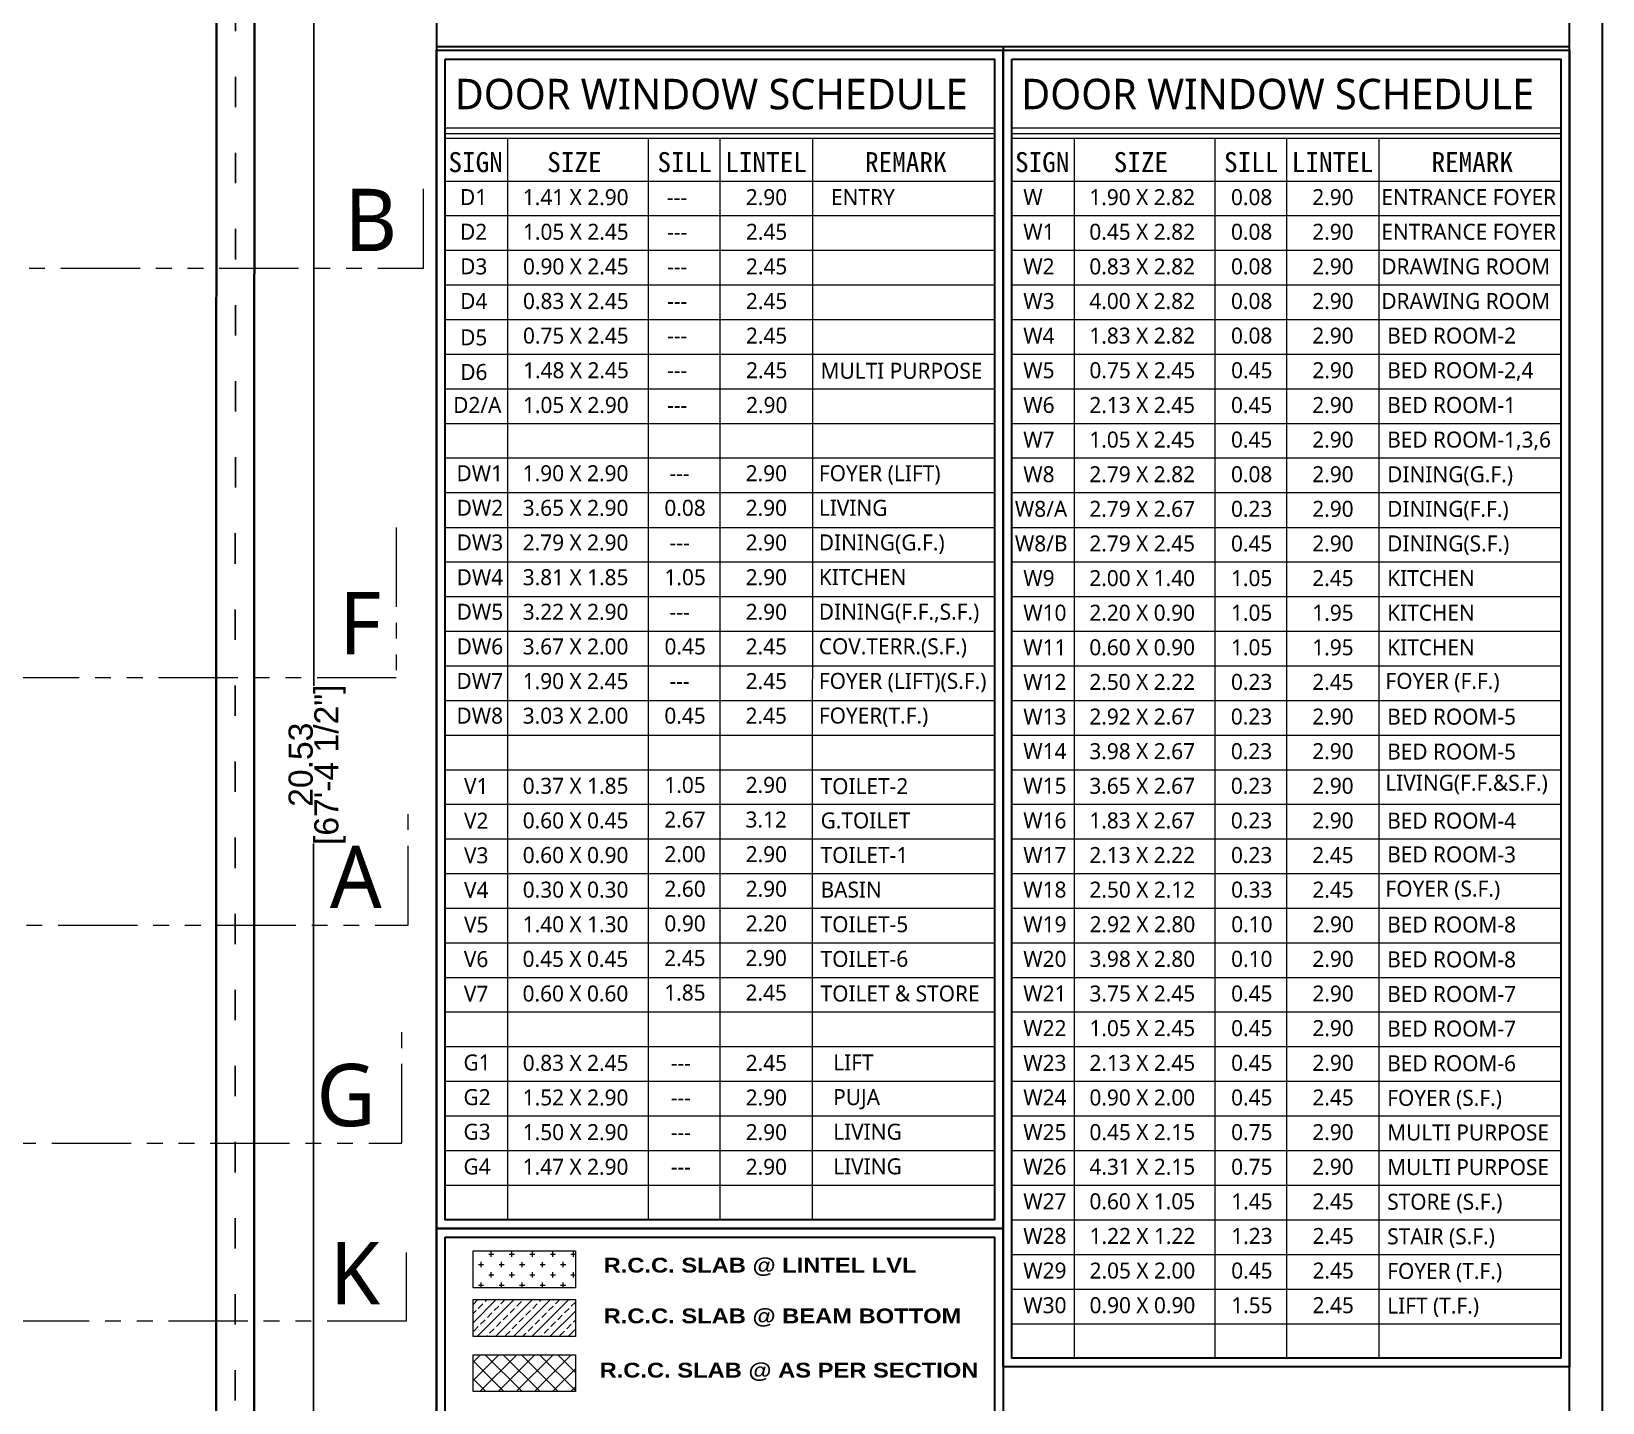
# Model space of a CAD drawing. Extents: x 2450 to 2649, y -7 to 131.
# Drawn here: x 2474.49 to 2486.88, y 31.11 to 41.92 of the extents above; entities that cross this region are included whole.
import ezdxf

# ---------------------------------------------------------------- set-up
doc = ezdxf.new("R2010")
doc.units = 0
doc.header["$MEASUREMENT"] = 0
doc.header["$PDMODE"] = 34
doc.linetypes.add('ACAD_ISO03W100', pattern=[30, 12, -18])
doc.linetypes.add('PHANTOM2', pattern=[1.25, 0.625, -0.125, 0.125, -0.125, 0.125, -0.125])
doc.layers.add('BAS LINE', color=130, linetype='Continuous')
for name, color, linetype, lineweight in [('D-W SCHEDULE', 7, 'Continuous', 15), ('H-3', 185, 'Continuous', 0), ('PLOT', 230, 'Continuous', 35), ('SECTION LINE', 3, 'PHANTOM2', 5), ('TABLE', 25, 'Continuous', 20), ('TEXT(ROOM)', 240, 'Continuous', 15)]:
    doc.layers.add(name, color=color, linetype=linetype, lineweight=lineweight)
for name, color, linetype, lineweight, true_color in [('DIM_1', 7, 'Continuous', 13, 0x000000), ('HEATCH BEAM BOTTOM', 7, 'Continuous', 13, 0x92bdc9), ('HEATCH LINTELLVL', 7, 'Continuous', 9, 0xcb95cb), ('SHEET', 7, 'Continuous', 30, 0x121212)]:
    doc.layers.add(name, color=color, linetype=linetype, lineweight=lineweight, true_color=true_color)
doc.layers.add('HATCH-SLAB', color=254, linetype='Continuous', lineweight=5, transparency=0.5)
doc.styles.add('AR', font='arial.ttf')
doc.styles.add('ARIAL BLACK (SECTION NAME)', font='ariblk.ttf', dxfattribs={"height": 0.5})
doc.styles.add('COMPLEX', font='complex.shx')
doc.styles.get("Standard").update_dxf_attribs({"font": 'malgunsl.ttf'})
doc.dimstyles.new('2310', dxfattribs={"dimtxt": 0.19, "dimasz": 0.08, "dimexe": 0.18, "dimexo": 0.0625, "dimgap": 0.005, "dimtad": 0, "dimzin": 0, "dimdsep": 46, "dimtxsty": 'AR', "dimblk": 'ARCHTICK', "dimcen": 0.09, "dimse1": 1, "dimse2": 1, "dimaunit": 1, "dimadec": 4, "dimazin": 0, "dimtfac": 1, "dimtofl": 0, "dimtmove": 0, "dimatfit": 3, "dimfxl": 0.18, "dimtolj": 1, "dimtzin": 0, "dimarcsym": 0})

# ---------------------------------------------------------------- blocks, each defined once
blk = doc.blocks.new('_ArchTick')
at = {"color": 0, "linetype": 'ByBlock', "const_width": 0.15}
blk.add_lwpolyline([(-0.5, -0.5), (0.5, 0.5)], dxfattribs=at)
blk = doc.blocks.new('*D3022')
at = {"layer": 'DEFPOINTS', "color": 0, "transparency": 16777216}
for p in [(2476.101, 45.055), (2476.094, 24.525), (2476.713, 24.525)]:
    blk.add_point(p, dxfattribs=at)
at = {"layer": 'DIM_1', "color": 0, "lineweight": -2, "transparency": 16777216}
for p, q in [((2476.72, 45.054), (2476.717, 36.761)), ((2476.713, 24.525), (2476.716, 35.519))]:
    blk.add_line(p, q, dxfattribs=at)
at = {"layer": 'DIM_1', "color": 0, "lineweight": -2, "transparency": 16777216, "xscale": 0.08, "yscale": 0.08, "zscale": 0.08}
for p, rotation in [((2476.72, 45.054), 89.98135342843399), ((2476.713, 24.525), 269.981353428434)]:
    blk.add_blockref('_ArchTick', p, dxfattribs=dict(at, rotation=rotation))
at = {"layer": 'DIM_1', "color": 0, "transparency": 16777216, "char_height": 0.19, "attachment_point": 5, "rotation": 89.9814, "style": 'AR'}
for s, insert in [('\\A1;[67\'-4 1/2"]', (2476.845, 36.14)), ('\\A1;20.53', (2476.615, 36.14))]:
    blk.add_mtext(s, dxfattribs=dict(at, insert=insert))

msp = doc.modelspace()

# ---------------------------------------------------------------- hatches: boundary and pattern name
at = {"layer": 'HATCH-SLAB', "ltscale": 10, "true_color": 0x787878}
h = msp.add_hatch(dxfattribs=at)
h.set_pattern_fill('NET', color=8, scale=0.809587, angle=45)
h.set_pattern_definition([(45, (244.36574, 725.26021), (-0.0715580475, 0.0715580475), []), (135, (244.36574, 725.26021), (-0.0715580475, -0.0715580475), [])])
h.paths.add_polyline_path([(2478.78, 31.487), (2477.973, 31.487), (2477.973, 31.196), (2478.78, 31.196)])
at = {"layer": 'HEATCH BEAM BOTTOM', "ltscale": 10}
h = msp.add_hatch(dxfattribs=at)
h.set_pattern_fill('ANSI33', color=256, scale=0.404793)
h.set_pattern_definition([(45, (244.36574, 726.8602), (-0.0715580475, 0.0715580475), []), (45, (244.4373, 726.8602), (-0.0715580475, 0.0715580475), [0.0505991806, -0.0252995903])])
h.paths.add_polyline_path([(2478.78, 31.922), (2477.973, 31.922), (2477.973, 31.63), (2478.78, 31.63)])
at = {"layer": 'HEATCH LINTELLVL', "ltscale": 10}
h = msp.add_hatch(dxfattribs=at)
h.set_pattern_fill('CROSS', color=256, scale=0.323835)
h.set_pattern_definition([(0, (244.36574, 726.66178), (0.080958689, 0.080958689), [0.0404793445, -0.1214380335]), (90, (244.38598, 726.64154), (-0.080958689, 0.080958689), [0.0404793445, -0.1214380335])])
h.paths.add_polyline_path([(2478.78, 32.306), (2477.973, 32.306), (2477.973, 32.015), (2478.78, 32.015)])

# ---------------------------------------------------------------- linework, layer by layer
at = {"layer": 'BAS LINE', "color": 7, "linetype": 'ACAD_ISO03W100', "lineweight": 25, "ltscale": 0.02}
msp.add_lwpolyline([(2452.055, 46.017), (2452.146, 24.649), (2462.447, 24.669), (2464.1, 24.678), (2466.886, 24.682), (2467.557, 24.677), (2476.094, 24.525), (2476.101, 45.055)], close=True, dxfattribs=at)
at = {"layer": 'H-3', "ltscale": 50}
for points in [[(2477.973, 32.306), (2478.78, 32.306), (2478.78, 32.015), (2477.973, 32.015)], [(2477.973, 31.922), (2478.78, 31.922), (2478.78, 31.63), (2477.973, 31.63)], [(2477.973, 31.487), (2478.78, 31.487), (2478.78, 31.196), (2477.973, 31.196)]]:
    msp.add_lwpolyline(points, close=True, dxfattribs=at)
at = {"layer": 'PLOT', "color": 67, "ltscale": 0.1, "true_color": 0x727430, "flags": 128}
for points in [[(2473.65, 45.278), (2476.251, 45.174), (2476.244, 24.522)], [(2473.65, 45.028), (2475.951, 44.936), (2475.944, 24.524)]]:
    msp.add_lwpolyline(points, dxfattribs=at)
at = {"layer": 'SECTION LINE'}
for points in [[(2450.972, 40.875), (2450.972, 40.057), (2477.582, 40.057), (2477.582, 40.806)], [(2477.368, 38.01), (2477.368, 36.826), (2450.759, 36.826), (2450.759, 37.699)], [(2450.951, 35.748), (2450.951, 34.876), (2477.461, 34.876), (2477.461, 35.757)], [(2450.901, 34.029), (2450.901, 33.156), (2477.411, 33.156), (2477.411, 34.037)], [(2477.447, 32.294), (2477.447, 31.751), (2450.923, 31.751), (2450.923, 32.487)]]:
    msp.add_lwpolyline(points, dxfattribs=at)
at = {"layer": 'SHEET', "ltscale": 5}
for p, q in [((2477.686, 48.099), (2477.686, 22.586)), ((2477.686, 41.803), (2486.62, 41.803)), ((2477.686, 41.774), (2486.62, 41.774)), ((2482.153, 41.803), (2482.153, 22.586))]:
    msp.add_line(p, q, dxfattribs=at)
for points in [[(2450.066, 48.359), (2450.066, 22.326), (2486.88, 22.326), (2486.88, 48.359)], [(2450.326, 48.099), (2450.326, 22.586), (2486.62, 22.586), (2486.62, 48.099)]]:
    msp.add_lwpolyline(points, close=True, dxfattribs=at)
at = {"layer": 'TABLE', "color": 240, "true_color": 0xed1f24}
for p, q in [((2477.754, 41.163), (2482.085, 41.163)), ((2482.221, 41.163), (2486.552, 41.163)), ((2477.754, 41.119), (2482.085, 41.119)), ((2477.754, 41.08), (2482.085, 41.08)), ((2482.221, 41.119), (2486.552, 41.119)), ((2482.221, 41.08), (2486.552, 41.08))]:
    msp.add_line(p, q, dxfattribs=at)
at = {"layer": 'TABLE'}
for p, q in [((2478.246, 41.08), (2478.245, 32.551)), ((2479.355, 41.08), (2479.354, 32.551)), ((2479.92, 41.08), (2479.919, 32.551)), ((2480.649, 41.08), (2480.648, 32.551)), ((2482.713, 41.08), (2482.713, 31.459)), ((2483.822, 41.08), (2483.822, 31.459)), ((2484.387, 41.08), (2484.387, 31.459)), ((2485.116, 41.08), (2485.116, 31.459)), ((2477.754, 40.743), (2482.085, 40.743)), ((2482.221, 40.743), (2486.552, 40.743)), ((2477.754, 40.47), (2482.085, 40.47)), ((2482.221, 40.47), (2486.552, 40.47)), ((2477.754, 40.197), (2482.085, 40.197)), ((2482.221, 40.197), (2486.552, 40.197)), ((2477.754, 39.924), (2482.085, 39.924)), ((2477.754, 39.924), (2482.085, 39.924)), ((2482.221, 39.924), (2486.552, 39.924)), ((2477.754, 39.651), (2482.085, 39.651)), ((2482.221, 39.651), (2486.552, 39.651)), ((2477.754, 39.378), (2482.085, 39.378)), ((2482.221, 39.378), (2486.552, 39.378)), ((2477.754, 39.105), (2482.085, 39.105)), ((2482.221, 39.105), (2486.552, 39.105)), ((2477.754, 38.832), (2482.085, 38.832)), ((2482.221, 38.832), (2486.552, 38.832)), ((2477.753, 38.559), (2482.084, 38.559)), ((2482.221, 38.559), (2486.552, 38.559)), ((2477.753, 38.286), (2482.084, 38.286)), ((2482.221, 38.286), (2486.552, 38.286)), ((2477.753, 38.012), (2482.084, 38.012)), ((2482.221, 38.012), (2486.552, 38.012)), ((2477.753, 37.739), (2482.084, 37.739)), ((2482.221, 37.739), (2486.552, 37.739)), ((2477.753, 37.466), (2482.084, 37.466)), ((2482.221, 37.466), (2486.552, 37.466)), ((2477.753, 37.193), (2482.084, 37.193)), ((2482.221, 37.193), (2486.552, 37.193)), ((2477.753, 36.92), (2482.084, 36.92)), ((2482.221, 36.92), (2486.552, 36.92)), ((2477.753, 36.647), (2482.084, 36.647)), ((2482.221, 36.647), (2486.552, 36.647)), ((2477.753, 36.374), (2482.084, 36.374)), ((2482.221, 36.374), (2486.552, 36.374)), ((2477.753, 36.101), (2482.084, 36.101)), ((2482.221, 36.101), (2486.552, 36.101)), ((2477.753, 35.828), (2482.084, 35.828)), ((2482.221, 35.828), (2486.552, 35.828)), ((2477.753, 35.555), (2482.084, 35.555)), ((2482.221, 35.555), (2486.552, 35.555)), ((2477.753, 35.282), (2482.084, 35.282)), ((2482.221, 35.282), (2486.552, 35.282)), ((2477.753, 35.009), (2482.084, 35.009)), ((2482.221, 35.009), (2486.552, 35.009)), ((2477.753, 34.736), (2482.084, 34.736)), ((2482.221, 34.736), (2486.552, 34.736)), ((2477.753, 34.463), (2482.084, 34.463)), ((2482.221, 34.463), (2486.552, 34.463)), ((2477.753, 34.19), (2482.084, 34.19)), ((2482.221, 34.19), (2486.552, 34.19)), ((2477.753, 33.917), (2482.084, 33.917)), ((2482.221, 33.917), (2486.552, 33.917)), ((2477.753, 33.644), (2482.084, 33.644)), ((2482.221, 33.644), (2486.552, 33.644)), ((2477.753, 33.371), (2482.084, 33.371)), ((2482.221, 33.371), (2486.552, 33.371)), ((2477.753, 33.098), (2482.084, 33.098)), ((2482.221, 33.098), (2486.552, 33.098)), ((2477.753, 32.825), (2482.084, 32.825)), ((2482.221, 32.825), (2486.552, 32.825)), ((2482.221, 32.551), (2486.552, 32.551)), ((2482.221, 32.278), (2486.552, 32.278)), ((2482.221, 32.005), (2486.552, 32.005)), ((2482.221, 31.732), (2486.552, 31.732))]:
    msp.add_line(p, q, dxfattribs=at)
at = {"layer": 'TABLE', "lineweight": 30}
for points in [[(2477.686, 41.774), (2482.153, 41.774), (2482.152, 32.483), (2477.685, 32.483)], [(2482.153, 41.774), (2486.62, 41.774), (2486.62, 31.391), (2482.153, 31.391)], [(2477.754, 41.705), (2482.085, 41.705), (2482.084, 32.551), (2477.753, 32.551)], [(2482.221, 41.705), (2486.552, 41.705), (2486.552, 31.459), (2482.221, 31.459)], [(2477.686, 32.483), (2482.153, 32.483), (2482.153, 30.118), (2477.686, 30.118)], [(2477.754, 32.415), (2482.085, 32.415), (2482.085, 30.186), (2477.754, 30.186)]]:
    msp.add_lwpolyline(points, close=True, dxfattribs=at)

# ---------------------------------------------------------------- texts
at = {"layer": 'D-W SCHEDULE', "attachment_point": 1}
for s, width, insert, char_height in [('DOOR WINDOW SCHEDULE', 4.67507, (2477.829, 41.549), 0.24029), ('DOOR WINDOW SCHEDULE', 4.67507, (2482.296, 41.549), 0.24029), ('{\\fGadugi|b0|i0|c0|p34;D1}', 0.32301, (2477.871, 40.679), 0.12612), ('{\\fGadugi|b0|i0|c0|p34;1.41 X 2.90}', 0.88357, (2478.366, 40.679), 0.12612), ('{\\fGadugi|b0|i0|c0|p34;2.90}', 0.88357, (2480.124, 40.679), 0.12612), ('{\\fGadugi|b0|i0|c0|p34;W}', 0.32301, (2482.312, 40.679), 0.12612), ('{\\fGadugi|b0|i0|c0|p34;1.90 X 2.82}', 0.88357, (2482.833, 40.679), 0.12612), ('{\\fGadugi|b0|i0|c0|p34;0.08}', 0.88357, (2483.95, 40.679), 0.12612), ('{\\fGadugi|b0|i0|c0|p34;2.90}', 0.88357, (2484.591, 40.679), 0.12612), ('{\\fGadugi|b0|i0|c0|p34;---}', 0.88357, (2479.502, 40.679), 0.12612), ('{\\fGadugi|b0|i0|c0|p34;D2}', 0.32301, (2477.871, 40.406), 0.12612), ('{\\fGadugi|b0|i0|c0|p34;1.05 X 2.45}', 0.88357, (2478.367, 40.406), 0.12612), ('{\\fGadugi|b0|i0|c0|p34;2.45}', 0.88357, (2480.125, 40.406), 0.12612), ('{\\fGadugi|b0|i0|c0|p34;W1}', 0.32301, (2482.312, 40.406), 0.12612), ('{\\fGadugi|b0|i0|c0|p34;0.45 X 2.82}', 0.88357, (2482.833, 40.406), 0.12612), ('{\\fGadugi|b0|i0|c0|p34;0.08}', 0.88357, (2483.95, 40.406), 0.12612), ('{\\fGadugi|b0|i0|c0|p34;2.90}', 0.88357, (2484.591, 40.406), 0.12612), ('{\\fGadugi|b0|i0|c0|p34;---}', 0.88357, (2479.503, 40.406), 0.12612), ('{\\fGadugi|b0|i0|c0|p34;D3}', 0.32301, (2477.872, 40.133), 0.12612), ('{\\fGadugi|b0|i0|c0|p34;0.90 X 2.45}', 0.88357, (2478.367, 40.133), 0.12612), ('{\\fGadugi|b0|i0|c0|p34;---}', 0.88357, (2479.503, 40.133), 0.12612), ('{\\fGadugi|b0|i0|c0|p34;2.45}', 0.88357, (2480.125, 40.133), 0.12612), ('{\\fGadugi|b0|i0|c0|p34;W2}', 0.32301, (2482.312, 40.133), 0.12612), ('{\\fGadugi|b0|i0|c0|p34;0.83 X 2.82}', 0.88357, (2482.833, 40.133), 0.12612), ('{\\fGadugi|b0|i0|c0|p34;0.08}', 0.88357, (2483.95, 40.133), 0.12612), ('{\\fGadugi|b0|i0|c0|p34;2.90}', 0.88357, (2484.591, 40.133), 0.12612), ('{\\fGadugi|b0|i0|c0|p34;D4}', 0.32301, (2477.872, 39.86), 0.12612), ('{\\fGadugi|b0|i0|c0|p34;0.83 X 2.45}', 0.88357, (2478.367, 39.86), 0.12612), ('{\\fGadugi|b0|i0|c0|p34;---}', 0.88357, (2479.503, 39.86), 0.12612), ('{\\fGadugi|b0|i0|c0|p34;2.45}', 0.88357, (2480.125, 39.86), 0.12612), ('{\\fGadugi|b0|i0|c0|p34;W3}', 0.32301, (2482.312, 39.86), 0.12612), ('{\\fGadugi|b0|i0|c0|p34;4.00 X 2.82}', 0.88357, (2482.833, 39.86), 0.12612), ('{\\fGadugi|b0|i0|c0|p34;0.08}', 0.88357, (2483.95, 39.86), 0.12612), ('{\\fGadugi|b0|i0|c0|p34;2.90}', 0.88357, (2484.591, 39.86), 0.12612), ('{\\fGadugi|b0|i0|c0|p34;D5}', 0.32301, (2477.872, 39.573), 0.12612), ('{\\fGadugi|b0|i0|c0|p34;0.75 X 2.45}', 0.88357, (2478.367, 39.587), 0.12612), ('{\\fGadugi|b0|i0|c0|p34;2.45}', 0.88357, (2480.125, 39.587), 0.12612), ('{\\fGadugi|b0|i0|c0|p34;W4}', 0.32301, (2482.312, 39.587), 0.12612), ('{\\fGadugi|b0|i0|c0|p34;1.83 X 2.82}', 0.88357, (2482.833, 39.587), 0.12612), ('{\\fGadugi|b0|i0|c0|p34;0.08}', 0.88357, (2483.95, 39.587), 0.12612), ('{\\fGadugi|b0|i0|c0|p34;2.90}', 0.88357, (2484.591, 39.587), 0.12612), ('{\\fGadugi|b0|i0|c0|p34;---}', 0.88357, (2479.503, 39.587), 0.12612), ('{\\fGadugi|b0|i0|c0|p34;D6}', 0.32301, (2477.873, 39.3), 0.12612), ('{\\fGadugi|b0|i0|c0|p34;1.48 X 2.45}', 0.88357, (2478.368, 39.314), 0.12612), ('{\\fGadugi|b0|i0|c0|p34;2.45}', 0.88357, (2480.126, 39.314), 0.12612), ('{\\fGadugi|b0|i0|c0|p34;W5}', 0.32301, (2482.312, 39.314), 0.12612), ('{\\fGadugi|b0|i0|c0|p34;0.75 X 2.45}', 0.88357, (2482.834, 39.314), 0.12612), ('{\\fGadugi|b0|i0|c0|p34;0.45}', 0.88357, (2483.951, 39.314), 0.12612), ('{\\fGadugi|b0|i0|c0|p34;2.90}', 0.88357, (2484.592, 39.314), 0.12612), ('{\\fGadugi|b0|i0|c0|p34;---}', 0.88357, (2479.503, 39.314), 0.12612), ('{\\fGadugi|b0|i0|c0|p34;D2/A}', 0.32301, (2477.817, 39.04), 0.12612), ('{\\fGadugi|b0|i0|c0|p34;1.05 X 2.90}', 0.88357, (2478.367, 39.04), 0.12612), ('{\\fGadugi|b0|i0|c0|p34;2.90}', 0.88357, (2480.126, 39.04), 0.12612), ('{\\fGadugi|b0|i0|c0|p34;W6}', 0.32301, (2482.312, 39.04), 0.12612), ('{\\fGadugi|b0|i0|c0|p34;2.13 X 2.45}', 0.88357, (2482.833, 39.04), 0.12612), ('{\\fGadugi|b0|i0|c0|p34;0.45}', 0.88357, (2483.95, 39.04), 0.12612), ('{\\fGadugi|b0|i0|c0|p34;2.90}', 0.88357, (2484.591, 39.04), 0.12612), ('{\\fGadugi|b0|i0|c0|p34;---}', 0.88357, (2479.503, 39.04), 0.12612), ('{\\fGadugi|b0|i0|c0|p34;W7}', 0.32301, (2482.312, 38.767), 0.12612), ('{\\fGadugi|b0|i0|c0|p34;1.05 X 2.45}', 0.88357, (2482.833, 38.767), 0.12612), ('{\\fGadugi|b0|i0|c0|p34;0.45}', 0.88357, (2483.95, 38.767), 0.12612), ('{\\fGadugi|b0|i0|c0|p34;2.90}', 0.88357, (2484.591, 38.767), 0.12612), ('{\\fGadugi|b0|i0|c0|p34;DW1}', 0.32301, (2477.843, 38.502), 0.12612), ('{\\fGadugi|b0|i0|c0|p34;1.90 X 2.90}', 0.88357, (2478.365, 38.502), 0.12612), ('{\\fGadugi|b0|i0|c0|p34;---}', 0.88357, (2479.522, 38.502), 0.12612), ('{\\fGadugi|b0|i0|c0|p34;2.90}', 0.88357, (2480.123, 38.502), 0.12612), ('{\\fGadugi|b0|i0|c0|p34;W8}', 0.32301, (2482.312, 38.494), 0.12612), ('{\\fGadugi|b0|i0|c0|p34;2.79 X 2.82}', 0.88357, (2482.833, 38.494), 0.12612), ('{\\fGadugi|b0|i0|c0|p34;0.08}', 0.88357, (2483.95, 38.494), 0.12612), ('{\\fGadugi|b0|i0|c0|p34;2.90}', 0.88357, (2484.591, 38.494), 0.12612), ('{\\fGadugi|b0|i0|c0|p34;DW2}', 0.32301, (2477.844, 38.229), 0.12612), ('{\\fGadugi|b0|i0|c0|p34;3.65 X 2.90}', 0.88357, (2478.365, 38.229), 0.12612), ('{\\fGadugi|b0|i0|c0|p34;0.08}', 0.88357, (2479.482, 38.229), 0.12612), ('{\\fGadugi|b0|i0|c0|p34;2.90}', 0.88357, (2480.123, 38.229), 0.12612), ('{\\fGadugi|b0|i0|c0|p34;W8/A}', 0.32301, (2482.246, 38.221), 0.12612), ('{\\fGadugi|b0|i0|c0|p34;2.79 X 2.67}', 0.88357, (2482.833, 38.221), 0.12612), ('{\\fGadugi|b0|i0|c0|p34;0.23}', 0.88357, (2483.95, 38.221), 0.12612), ('{\\fGadugi|b0|i0|c0|p34;2.90}', 0.88357, (2484.591, 38.221), 0.12612), ('{\\fGadugi|b0|i0|c0|p34;DW3}', 0.32301, (2477.844, 37.956), 0.12612), ('{\\fGadugi|b0|i0|c0|p34;2.79 X 2.90}', 0.88357, (2478.365, 37.956), 0.12612), ('{\\fGadugi|b0|i0|c0|p34;2.90}', 0.88357, (2480.123, 37.956), 0.12612), ('{\\fGadugi|b0|i0|c0|p34;W8/B}', 0.32301, (2482.246, 37.948), 0.12612), ('{\\fGadugi|b0|i0|c0|p34;2.79 X 2.45}', 0.88357, (2482.833, 37.948), 0.12612), ('{\\fGadugi|b0|i0|c0|p34;0.45}', 0.88357, (2483.95, 37.948), 0.12612), ('{\\fGadugi|b0|i0|c0|p34;2.90}', 0.88357, (2484.591, 37.948), 0.12612), ('{\\fGadugi|b0|i0|c0|p34;---}', 0.88357, (2479.523, 37.956), 0.12612), ('{\\fGadugi|b0|i0|c0|p34;DW4}', 0.32301, (2477.844, 37.682), 0.12612), ('{\\fGadugi|b0|i0|c0|p34;3.81 X 1.85}', 0.88357, (2478.365, 37.682), 0.12612), ('{\\fGadugi|b0|i0|c0|p34;1.05}', 0.88357, (2479.483, 37.682), 0.12612), ('{\\fGadugi|b0|i0|c0|p34;2.90}', 0.88357, (2480.123, 37.682), 0.12612), ('{\\fGadugi|b0|i0|c0|p34;W9}', 0.32301, (2482.312, 37.675), 0.12612), ('{\\fGadugi|b0|i0|c0|p34;2.00 X 1.40}', 0.88357, (2482.833, 37.675), 0.12612), ('{\\fGadugi|b0|i0|c0|p34;1.05}', 0.88357, (2483.95, 37.675), 0.12612), ('{\\fGadugi|b0|i0|c0|p34;2.45}', 0.88357, (2484.591, 37.675), 0.12612), ('{\\fGadugi|b0|i0|c0|p34;DW5}', 0.32301, (2477.844, 37.409), 0.12612), ('{\\fGadugi|b0|i0|c0|p34;3.22 X 2.90}', 0.88357, (2478.365, 37.409), 0.12612), ('{\\fGadugi|b0|i0|c0|p34;---}', 0.88357, (2479.523, 37.409), 0.12612), ('{\\fGadugi|b0|i0|c0|p34;2.90}', 0.88357, (2480.123, 37.409), 0.12612), ('{\\fGadugi|b0|i0|c0|p34;W10}', 0.32301, (2482.312, 37.402), 0.12612), ('{\\fGadugi|b0|i0|c0|p34;2.20 X 0.90}', 0.88357, (2482.833, 37.402), 0.12612), ('{\\fGadugi|b0|i0|c0|p34;1.05}', 0.88357, (2483.95, 37.402), 0.12612), ('{\\fGadugi|b0|i0|c0|p34;1.95}', 0.88357, (2484.591, 37.402), 0.12612), ('{\\fGadugi|b0|i0|c0|p34;DW6}', 0.32301, (2477.844, 37.136), 0.12612), ('{\\fGadugi|b0|i0|c0|p34;3.67 X 2.00}', 0.88357, (2478.365, 37.136), 0.12612), ('{\\fGadugi|b0|i0|c0|p34;0.45}', 0.88357, (2479.483, 37.136), 0.12612), ('{\\fGadugi|b0|i0|c0|p34;2.45}', 0.88357, (2480.123, 37.136), 0.12612), ('{\\fGadugi|b0|i0|c0|p34;W11}', 0.32301, (2482.312, 37.129), 0.12612), ('{\\fGadugi|b0|i0|c0|p34;0.60 X 0.90}', 0.88357, (2482.833, 37.129), 0.12612), ('{\\fGadugi|b0|i0|c0|p34;1.05}', 0.88357, (2483.95, 37.129), 0.12612), ('{\\fGadugi|b0|i0|c0|p34;1.95}', 0.88357, (2484.591, 37.129), 0.12612), ('{\\fGadugi|b0|i0|c0|p34;DW7}', 0.32301, (2477.843, 36.863), 0.12612), ('{\\fGadugi|b0|i0|c0|p34;1.90 X 2.45}', 0.88357, (2478.365, 36.863), 0.12612), ('{\\fGadugi|b0|i0|c0|p34;2.45}', 0.88357, (2480.123, 36.863), 0.12612), ('{\\fGadugi|b0|i0|c0|p34;W12}', 0.32301, (2482.312, 36.856), 0.12612), ('{\\fGadugi|b0|i0|c0|p34;2.50 X 2.22}', 0.88357, (2482.833, 36.856), 0.12612), ('{\\fGadugi|b0|i0|c0|p34;0.23}', 0.88357, (2483.95, 36.856), 0.12612), ('{\\fGadugi|b0|i0|c0|p34;2.45}', 0.88357, (2484.591, 36.856), 0.12612), ('{\\fGadugi|b0|i0|c0|p34;---}', 0.88357, (2479.522, 36.863), 0.12612), ('{\\fGadugi|b0|i0|c0|p34;DW8}', 0.32301, (2477.843, 36.59), 0.12612), ('{\\fGadugi|b0|i0|c0|p34;3.03 X 2.00}', 0.88357, (2478.365, 36.59), 0.12612), ('{\\fGadugi|b0|i0|c0|p34;0.45}', 0.88357, (2479.482, 36.59), 0.12612), ('{\\fGadugi|b0|i0|c0|p34;2.45}', 0.88357, (2480.122, 36.59), 0.12612), ('{\\fGadugi|b0|i0|c0|p34;W13}', 0.32301, (2482.312, 36.583), 0.12612), ('{\\fGadugi|b0|i0|c0|p34;2.92 X 2.67}', 0.88357, (2482.833, 36.583), 0.12612), ('{\\fGadugi|b0|i0|c0|p34;0.23}', 0.88357, (2483.949, 36.583), 0.12612), ('{\\fGadugi|b0|i0|c0|p34;2.90}', 0.88357, (2484.591, 36.583), 0.12612), ('{\\fGadugi|b0|i0|c0|p34;W14}', 0.32301, (2482.312, 36.31), 0.12612), ('{\\fGadugi|b0|i0|c0|p34;3.98 X 2.67}', 0.88357, (2482.833, 36.31), 0.12612), ('{\\fGadugi|b0|i0|c0|p34;0.23}', 0.88357, (2483.949, 36.31), 0.12612), ('{\\fGadugi|b0|i0|c0|p34;2.90}', 0.88357, (2484.591, 36.31), 0.12612), ('{\\fGadugi|b0|i0|c0|p34;V1}', 0.32301, (2477.902, 36.035), 0.12612), ('{\\fGadugi|b0|i0|c0|p34;0.37 X 1.85}', 0.88357, (2478.365, 36.037), 0.12612), ('{\\fGadugi|b0|i0|c0|p34;1.05}', 0.88357, (2479.482, 36.044), 0.12612), ('{\\fGadugi|b0|i0|c0|p34;2.90}', 0.88357, (2480.123, 36.044), 0.12612), ('{\\fGadugi|b0|i0|c0|p34;W15}', 0.32301, (2482.312, 36.037), 0.12612), ('{\\fGadugi|b0|i0|c0|p34;3.65 X 2.67}', 0.88357, (2482.833, 36.037), 0.12612), ('{\\fGadugi|b0|i0|c0|p34;0.23}', 0.88357, (2483.949, 36.037), 0.12612), ('{\\fGadugi|b0|i0|c0|p34;2.90}', 0.88357, (2484.591, 36.037), 0.12612), ('{\\fGadugi|b0|i0|c0|p34;V2}', 0.32301, (2477.902, 35.762), 0.12612), ('{\\fGadugi|b0|i0|c0|p34;0.60 X 0.45}', 0.88357, (2478.365, 35.764), 0.12612), ('{\\fGadugi|b0|i0|c0|p34;2.67}', 0.88357, (2479.481, 35.771), 0.12612), ('{\\fGadugi|b0|i0|c0|p34;3.12}', 0.88357, (2480.122, 35.771), 0.12612), ('{\\fGadugi|b0|i0|c0|p34;W16}', 0.32301, (2482.312, 35.764), 0.12612), ('{\\fGadugi|b0|i0|c0|p34;1.83 X 2.67}', 0.88357, (2482.833, 35.764), 0.12612), ('{\\fGadugi|b0|i0|c0|p34;0.23}', 0.88357, (2483.949, 35.764), 0.12612), ('{\\fGadugi|b0|i0|c0|p34;2.90}', 0.88357, (2484.591, 35.764), 0.12612), ('{\\fGadugi|b0|i0|c0|p34;V3}', 0.32301, (2477.902, 35.489), 0.12612), ('{\\fGadugi|b0|i0|c0|p34;0.60 X 0.90}', 0.88357, (2478.365, 35.491), 0.12612), ('{\\fGadugi|b0|i0|c0|p34;2.00}', 0.88357, (2479.482, 35.498), 0.12612), ('{\\fGadugi|b0|i0|c0|p34;2.90}', 0.88357, (2480.123, 35.498), 0.12612), ('{\\fGadugi|b0|i0|c0|p34;W17}', 0.32301, (2482.312, 35.491), 0.12612), ('{\\fGadugi|b0|i0|c0|p34;2.13 X 2.22}', 0.88357, (2482.833, 35.491), 0.12612), ('{\\fGadugi|b0|i0|c0|p34;0.23}', 0.88357, (2483.95, 35.491), 0.12612), ('{\\fGadugi|b0|i0|c0|p34;2.45}', 0.88357, (2484.591, 35.491), 0.12612), ('{\\fGadugi|b0|i0|c0|p34;V4}', 0.32301, (2477.902, 35.216), 0.12612), ('{\\fGadugi|b0|i0|c0|p34;0.30 X 0.30}', 0.88357, (2478.365, 35.218), 0.12612), ('{\\fGadugi|b0|i0|c0|p34;2.60}', 0.88357, (2479.482, 35.225), 0.12612), ('{\\fGadugi|b0|i0|c0|p34;2.90}', 0.88357, (2480.123, 35.225), 0.12612), ('{\\fGadugi|b0|i0|c0|p34;W18}', 0.32301, (2482.312, 35.218), 0.12612), ('{\\fGadugi|b0|i0|c0|p34;2.50 X 2.12}', 0.88357, (2482.834, 35.218), 0.12612), ('{\\fGadugi|b0|i0|c0|p34;0.33}', 0.88357, (2483.951, 35.218), 0.12612), ('{\\fGadugi|b0|i0|c0|p34;2.45}', 0.88357, (2484.592, 35.218), 0.12612), ('{\\fGadugi|b0|i0|c0|p34;V5}', 0.32301, (2477.902, 34.943), 0.12612), ('{\\fGadugi|b0|i0|c0|p34;1.40 X 1.30}', 0.88357, (2478.365, 34.945), 0.12612), ('{\\fGadugi|b0|i0|c0|p34;0.90}', 0.88357, (2479.482, 34.952), 0.12612), ('{\\fGadugi|b0|i0|c0|p34;2.20}', 0.88357, (2480.123, 34.952), 0.12612), ('{\\fGadugi|b0|i0|c0|p34;W19}', 0.32301, (2482.312, 34.945), 0.12612), ('{\\fGadugi|b0|i0|c0|p34;2.92 X 2.80}', 0.88357, (2482.835, 34.945), 0.12612), ('{\\fGadugi|b0|i0|c0|p34;0.10}', 0.88357, (2483.952, 34.945), 0.12612), ('{\\fGadugi|b0|i0|c0|p34;2.90}', 0.88357, (2484.593, 34.945), 0.12612), ('{\\fGadugi|b0|i0|c0|p34;V6}', 0.32301, (2477.901, 34.67), 0.12612), ('{\\fGadugi|b0|i0|c0|p34;0.45 X 0.45}', 0.88357, (2478.364, 34.672), 0.12612), ('{\\fGadugi|b0|i0|c0|p34;2.45}', 0.88357, (2479.481, 34.679), 0.12612), ('{\\fGadugi|b0|i0|c0|p34;2.90}', 0.88357, (2480.122, 34.679), 0.12612), ('{\\fGadugi|b0|i0|c0|p34;W20}', 0.32301, (2482.312, 34.672), 0.12612), ('{\\fGadugi|b0|i0|c0|p34;3.98 X 2.80}', 0.88357, (2482.834, 34.672), 0.12612), ('{\\fGadugi|b0|i0|c0|p34;0.10}', 0.88357, (2483.951, 34.672), 0.12612), ('{\\fGadugi|b0|i0|c0|p34;2.90}', 0.88357, (2484.592, 34.672), 0.12612), ('{\\fGadugi|b0|i0|c0|p34;V7}', 0.32301, (2477.901, 34.397), 0.12612), ('{\\fGadugi|b0|i0|c0|p34;0.60 X 0.60}', 0.88357, (2478.364, 34.399), 0.12612), ('{\\fGadugi|b0|i0|c0|p34;1.85}', 0.88357, (2479.481, 34.406), 0.12612), ('{\\fGadugi|b0|i0|c0|p34;2.45}', 0.88357, (2480.122, 34.406), 0.12612), ('{\\fGadugi|b0|i0|c0|p34;W21}', 0.32301, (2482.312, 34.399), 0.12612), ('{\\fGadugi|b0|i0|c0|p34;3.75 X 2.45}', 0.88357, (2482.834, 34.399), 0.12612), ('{\\fGadugi|b0|i0|c0|p34;0.45}', 0.88357, (2483.951, 34.399), 0.12612), ('{\\fGadugi|b0|i0|c0|p34;2.90}', 0.88357, (2484.592, 34.399), 0.12612), ('{\\fGadugi|b0|i0|c0|p34;W22}', 0.32301, (2482.312, 34.126), 0.12612), ('{\\fGadugi|b0|i0|c0|p34;1.05 X 2.45}', 0.88357, (2482.834, 34.126), 0.12612), ('{\\fGadugi|b0|i0|c0|p34;0.45}', 0.88357, (2483.951, 34.126), 0.12612), ('{\\fGadugi|b0|i0|c0|p34;2.90}', 0.88357, (2484.592, 34.126), 0.12612), ('{\\fGadugi|b0|i0|c0|p34;G1}', 0.32301, (2477.898, 33.855), 0.12612), ('{\\fGadugi|b0|i0|c0|p34;0.83 X 2.45}', 0.88357, (2478.365, 33.852), 0.12612), ('{\\fGadugi|b0|i0|c0|p34;2.45}', 0.88357, (2480.123, 33.852), 0.12612), ('{\\fGadugi|b0|i0|c0|p34;W23}', 0.32301, (2482.312, 33.852), 0.12612), ('{\\fGadugi|b0|i0|c0|p34;2.13 X 2.45}', 0.88357, (2482.834, 33.852), 0.12612), ('{\\fGadugi|b0|i0|c0|p34;0.45}', 0.88357, (2483.951, 33.852), 0.12612), ('{\\fGadugi|b0|i0|c0|p34;2.90}', 0.88357, (2484.592, 33.852), 0.12612), ('{\\fGadugi|b0|i0|c0|p34;---}', 0.88357, (2479.533, 33.852), 0.12612), ('{\\fGadugi|b0|i0|c0|p34;G2}', 0.32301, (2477.898, 33.582), 0.12612), ('{\\fGadugi|b0|i0|c0|p34;1.52 X 2.90}', 0.88357, (2478.365, 33.579), 0.12612), ('{\\fGadugi|b0|i0|c0|p34;2.90}', 0.88357, (2480.123, 33.579), 0.12612), ('{\\fGadugi|b0|i0|c0|p34;W24}', 0.32301, (2482.312, 33.579), 0.12612), ('{\\fGadugi|b0|i0|c0|p34;0.90 X 2.00}', 0.88357, (2482.834, 33.579), 0.12612), ('{\\fGadugi|b0|i0|c0|p34;0.45}', 0.88357, (2483.951, 33.579), 0.12612), ('{\\fGadugi|b0|i0|c0|p34;2.45}', 0.88357, (2484.592, 33.579), 0.12612), ('{\\fGadugi|b0|i0|c0|p34;---}', 0.88357, (2479.533, 33.579), 0.12612), ('{\\fGadugi|b0|i0|c0|p34;G3}', 0.32301, (2477.898, 33.309), 0.12612), ('{\\fGadugi|b0|i0|c0|p34;1.50 X 2.90}', 0.88357, (2478.365, 33.306), 0.12612), ('{\\fGadugi|b0|i0|c0|p34;---}', 0.88357, (2479.533, 33.306), 0.12612), ('{\\fGadugi|b0|i0|c0|p34;2.90}', 0.88357, (2480.123, 33.306), 0.12612), ('{\\fGadugi|b0|i0|c0|p34;W25}', 0.32301, (2482.312, 33.306), 0.12612), ('{\\fGadugi|b0|i0|c0|p34;0.45 X 2.15}', 0.88357, (2482.834, 33.306), 0.12612), ('{\\fGadugi|b0|i0|c0|p34;0.75}', 0.88357, (2483.951, 33.306), 0.12612), ('{\\fGadugi|b0|i0|c0|p34;2.90}', 0.88357, (2484.591, 33.306), 0.12612), ('{\\fGadugi|b0|i0|c0|p34;G4}', 0.32301, (2477.898, 33.035), 0.12612), ('{\\fGadugi|b0|i0|c0|p34;1.47 X 2.90}', 0.88357, (2478.365, 33.033), 0.12612), ('{\\fGadugi|b0|i0|c0|p34;---}', 0.88357, (2479.533, 33.033), 0.12612), ('{\\fGadugi|b0|i0|c0|p34;2.90}', 0.88357, (2480.123, 33.033), 0.12612), ('{\\fGadugi|b0|i0|c0|p34;W26}', 0.32301, (2482.312, 33.033), 0.12612), ('{\\fGadugi|b0|i0|c0|p34;4.31 X 2.15 }', 0.88357, (2482.834, 33.033), 0.12612), ('{\\fGadugi|b0|i0|c0|p34;0.75}', 0.88357, (2483.951, 33.033), 0.12612), ('{\\fGadugi|b0|i0|c0|p34;2.90}', 0.88357, (2484.591, 33.033), 0.12612), ('{\\fGadugi|b0|i0|c0|p34;W27}', 0.32301, (2482.312, 32.76), 0.12612), ('{\\fGadugi|b0|i0|c0|p34;0.60 X 1.05}', 0.88357, (2482.834, 32.76), 0.12612), ('{\\fGadugi|b0|i0|c0|p34;1.45}', 0.88357, (2483.952, 32.76), 0.12612), ('{\\fGadugi|b0|i0|c0|p34;2.45}', 0.88357, (2484.592, 32.76), 0.12612), ('{\\fGadugi|b0|i0|c0|p34;W28}', 0.32301, (2482.312, 32.487), 0.12612), ('{\\fGadugi|b0|i0|c0|p34;1.22 X 1.22}', 0.88357, (2482.835, 32.487), 0.12612), ('{\\fGadugi|b0|i0|c0|p34;1.23}', 0.88357, (2483.952, 32.487), 0.12612), ('{\\fGadugi|b0|i0|c0|p34;2.45}', 0.88357, (2484.593, 32.487), 0.12612), ('{\\fGadugi|b0|i0|c0|p34;W29}', 0.32301, (2482.312, 32.214), 0.12612), ('{\\fGadugi|b0|i0|c0|p34;2.05 X 2.00}', 0.88357, (2482.835, 32.214), 0.12612), ('{\\fGadugi|b0|i0|c0|p34;0.45}', 0.88357, (2483.952, 32.214), 0.12612), ('{\\fGadugi|b0|i0|c0|p34;2.45}', 0.88357, (2484.593, 32.214), 0.12612), ('{\\fGadugi|b0|i0|c0|p34;W30}', 0.32301, (2482.312, 31.941), 0.12612), ('{\\fGadugi|b0|i0|c0|p34;0.90 X 0.90}', 0.88357, (2482.835, 31.941), 0.12612), ('{\\fGadugi|b0|i0|c0|p34;1.55}', 0.88357, (2483.952, 31.941), 0.12612), ('{\\fGadugi|b0|i0|c0|p34;2.45}', 0.88357, (2484.593, 31.941), 0.12612)]:
    msp.add_mtext_dynamic_manual_height_columns(s, width=width, gutter_width=1.092, heights=[0], dxfattribs=dict(at, insert=insert, char_height=char_height))
at = {"layer": 'D-W SCHEDULE', "color": 114, "true_color": 0x139b48, "char_height": 0.15765, "attachment_point": 1}
for s, insert in [('{\\fSimSun|b1|i0|c0|p2;SIGN}', (2477.779, 40.971)), ('{\\fSimSun|b1|i0|c0|p2;SIZE}', (2478.558, 40.971)), ('{\\fSimSun|b1|i0|c0|p2;SILL}', (2479.427, 40.971)), ('{\\fSimSun|b1|i0|c0|p2;LINTEL}', (2479.962, 40.971)), ('{\\fSimSun|b1|i0|c0|p2;REMARK}', (2481.064, 40.971)), ('{\\fSimSun|b1|i0|c0|p2;SIGN}', (2482.247, 40.971)), ('{\\fSimSun|b1|i0|c0|p2;SIZE}', (2483.025, 40.971)), ('{\\fSimSun|b1|i0|c0|p2;SILL}', (2483.895, 40.971)), ('{\\fSimSun|b1|i0|c0|p2;LINTEL}', (2484.429, 40.971)), ('{\\fSimSun|b1|i0|c0|p2;REMARK}', (2485.531, 40.971))]:
    msp.add_mtext_dynamic_manual_height_columns(s, width=0.88357, gutter_width=1.092, heights=[0], dxfattribs=dict(at, insert=insert))
at = {"layer": 'D-W SCHEDULE', "color": 165, "true_color": 0x5e67af, "char_height": 0.12612, "attachment_point": 1}
for s, insert in [('{\\fGadugi|b0|i0|c0|p34;ENTRY}', (2480.796, 40.679)), ('{\\fGadugi|b0|i0|c0|p34;ENTRANCE FOYER}', (2485.136, 40.679)), ('{\\fGadugi|b0|i0|c0|p34;ENTRANCE FOYER}', (2485.136, 40.406)), ('{\\fGadugi|b0|i0|c0|p34;DRAWING ROOM}', (2485.136, 40.133)), ('{\\fGadugi|b0|i0|c0|p34;DRAWING ROOM}', (2485.136, 39.86)), ('{\\fGadugi|b0|i0|c0|p34;BED ROOM-2}', (2485.182, 39.587)), ('{\\fGadugi|b0|i0|c0|p34;MULTI PURPOSE}', (2480.714, 39.31)), ('{\\fGadugi|b0|i0|c0|p34;BED ROOM-2,4}', (2485.182, 39.314)), ('{\\fGadugi|b0|i0|c0|p34;BED ROOM-1}', (2485.182, 39.04)), ('{\\fGadugi|b0|i0|c0|p34;BED ROOM-1,3,6}', (2485.182, 38.767)), ('{\\fGadugi|b0|i0|c0|p34;FOYER (LIFT)}', (2480.7, 38.502)), ('{\\fGadugi|b0|i0|c0|p34;DINING(G.F.)}', (2485.182, 38.494)), ('{\\fGadugi|b0|i0|c0|p34;LIVING}', (2480.7, 38.229)), ('{\\fGadugi|b0|i0|c0|p34;DINING(F.F.)}', (2485.182, 38.221)), ('{\\fGadugi|b0|i0|c0|p34;DINING(G.F.)}', (2480.7, 37.956)), ('{\\fGadugi|b0|i0|c0|p34;DINING(S.F.)}', (2485.182, 37.948)), ('{\\fGadugi|b0|i0|c0|p34;KITCHEN}', (2480.7, 37.683)), ('{\\fGadugi|b0|i0|c0|p34;KITCHEN}', (2485.182, 37.675)), ('{\\fGadugi|b0|i0|c0|p34;DINING(F.F.,S.F.)}', (2480.7, 37.41)), ('{\\fGadugi|b0|i0|c0|p34;KITCHEN}', (2485.182, 37.402)), ('{\\fGadugi|b0|i0|c0|p34;COV.TERR.(S.F.)}', (2480.7, 37.137)), ('{\\fGadugi|b0|i0|c0|p34;KITCHEN}', (2485.182, 37.129)), ('{\\fGadugi|b0|i0|c0|p34;FOYER (LIFT)(S.F.)}', (2480.7, 36.864)), ('{\\fGadugi|b0|i0|c0|p34;FOYER (F.F.)}', (2485.168, 36.864)), ('{\\fGadugi|b0|i0|c0|p34;FOYER(T.F.)}', (2480.7, 36.591)), ('{\\fGadugi|b0|i0|c0|p34;BED ROOM-5}', (2485.182, 36.582)), ('{\\fGadugi|b0|i0|c0|p34;BED ROOM-5}', (2485.182, 36.307)), ('{\\fGadugi|b0|i0|c0|p34;LIVING(F.F.&S.F.)}', (2485.167, 36.061)), ('{\\fGadugi|b0|i0|c0|p34;TOILET-2}', (2480.714, 36.034)), ('{\\fGadugi|b0|i0|c0|p34;G.TOILET}', (2480.714, 35.764)), ('{\\fGadugi|b0|i0|c0|p34;BED ROOM-4}', (2485.182, 35.762)), ('{\\fGadugi|b0|i0|c0|p34;TOILET-1}', (2480.714, 35.491)), ('{\\fGadugi|b0|i0|c0|p34;BED ROOM-3}', (2485.182, 35.496)), ('{\\fGadugi|b0|i0|c0|p34;BASIN}', (2480.714, 35.218)), ('{\\fGadugi|b0|i0|c0|p34;FOYER (S.F.)}', (2485.168, 35.226)), ('{\\fGadugi|b0|i0|c0|p34;TOILET-5}', (2480.714, 34.945)), ('{\\fGadugi|b0|i0|c0|p34;BED ROOM-8}', (2485.182, 34.943)), ('{\\fGadugi|b0|i0|c0|p34;TOILET-6}', (2480.714, 34.672)), ('{\\fGadugi|b0|i0|c0|p34;BED ROOM-8}', (2485.182, 34.668)), ('{\\fGadugi|b0|i0|c0|p34;TOILET & STORE}', (2480.714, 34.399)), ('{\\fGadugi|b0|i0|c0|p34;BED ROOM-7}', (2485.182, 34.395)), ('{\\fGadugi|b0|i0|c0|p34;BED ROOM-7}', (2485.182, 34.122)), ('{\\fGadugi|b0|i0|c0|p34;LIFT}', (2480.813, 33.855)), ('{\\fGadugi|b0|i0|c0|p34;BED ROOM-6}', (2485.182, 33.849)), ('{\\fGadugi|b0|i0|c0|p34;PUJA}', (2480.813, 33.582)), ('{\\fGadugi|b0|i0|c0|p34;FOYER (S.F.)}', (2485.182, 33.576)), ('{\\fGadugi|b0|i0|c0|p34;LIVING}', (2480.813, 33.309)), ('{\\fGadugi|b0|i0|c0|p34;MULTI PURPOSE}', (2485.182, 33.303)), ('{\\fGadugi|b0|i0|c0|p34;LIVING}', (2480.813, 33.036)), ('{\\fGadugi|b0|i0|c0|p34;MULTI PURPOSE}', (2485.182, 33.03)), ('{\\fGadugi|b0|i0|c0|p34;STORE (S.F.)}', (2485.182, 32.757)), ('{\\fGadugi|b0|i0|c0|p34;STAIR (S.F.)}', (2485.182, 32.484)), ('{\\fGadugi|b0|i0|c0|p34;FOYER (T.F.)}', (2485.182, 32.211)), ('{\\fGadugi|b0|i0|c0|p34;LIFT (T.F.)}', (2485.182, 31.938))]:
    msp.add_mtext_dynamic_manual_height_columns(s, width=1.57872, gutter_width=1.092, heights=[0], dxfattribs=dict(at, insert=insert))
at = {"layer": 'SECTION LINE', "color": 5, "char_height": 0.4914, "width": 0.73718, "attachment_point": 3, "rotation": 0.0594, "style": 'COMPLEX'}
for s, insert in [('{\\fSegoe UI Light|b0|i0|c0|p34;B}', (2477.374, 40.682)), ('{\\fSegoe UI Light|b0|i0|c0|p34;F}', (2477.25, 37.503)), ('{\\fSegoe UI Light|b0|i0|c0|p34;A}', (2477.253, 35.501)), ('{\\fSegoe UI Light|b0|i0|c0|p34;G}', (2477.204, 33.781)), ('{\\fSegoe UI Light|b0|i0|c0|p34;K}', (2477.239, 32.376))]:
    msp.add_mtext(s, dxfattribs=dict(at, insert=insert))
at = {"layer": 'TEXT(ROOM)', "ltscale": 20, "char_height": 0.11694, "width": 3.76705, "attachment_point": 1, "style": 'ARIAL BLACK (SECTION NAME)'}
for s, insert in [('R.C.C. SLAB @ LINTEL LVL', (2479.003, 32.252)), ('R.C.C. SLAB @ BEAM BOTTOM', (2479.003, 31.852)), ('R.C.C. SLAB @ AS PER SECTION', (2478.971, 31.424))]:
    msp.add_mtext(s, dxfattribs=dict(at, insert=insert))

# ---------------------------------------------------------------- dimensions: what is measured, and where the dimension line sits
at = {"layer": 'DIM_1'}
dim = msp.add_linear_dim(base=(2476.713, 24.525), p1=(2476.101, 45.055), p2=(2476.094, 24.525), angle=269.9814, dimstyle='2310', override={"dimpost": '\\X'}, dxfattribs=at)
dim.commit()
dim.dimension.update_dxf_attribs({"geometry": '*D3022', "text_midpoint": (2476.717, 36.14), "dimtype": 161})

doc.saveas('drawing.dxf')
